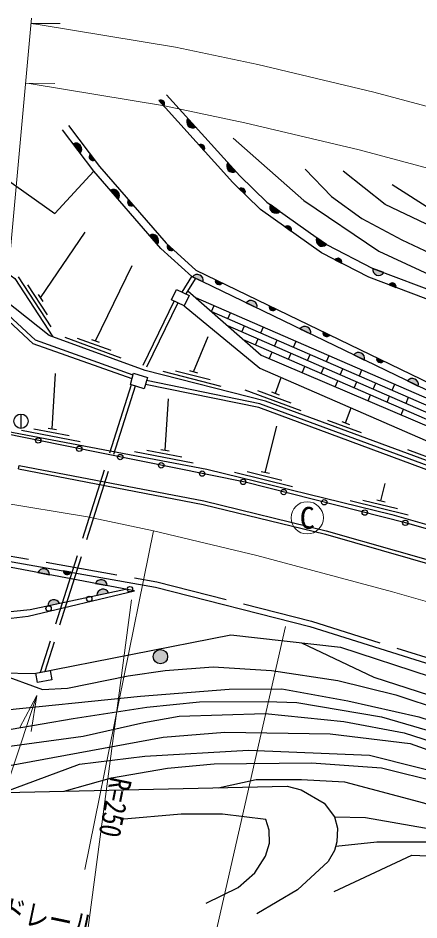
# Model space of a CAD drawing. Units: millimetres, scale not verified. Extents: x 40000 to 680000, y 20000 to 380000.
# Drawn here: x 496053 to 529617, y 259712 to 335201 of the extents above; entities that cross this region are included whole.
import ezdxf
from ezdxf.enums import TextEntityAlignment as Align

# ---------------------------------------------------------------- set-up
doc = ezdxf.new("R2010")
doc.units = ezdxf.units.MM
doc.header["$LTSCALE"] = 1000
doc.linetypes.add('CHAIN', pattern=[18.5, 12, -1.5, 3.5, -1.5])
doc.linetypes.add('DASHED', pattern=[7.5, 6, -1.5])
for name, color, linetype, lineweight in [('M-BGD', 7, 'Continuous', 25), ('M-BMK', 2, 'CHAIN', 13), ('M-STR-HTXT', 7, 'Continuous', 13)]:
    doc.layers.add(name, color=color, linetype=linetype, lineweight=lineweight)
doc.styles.add('ＭＳ ゴシック', font='')
doc.styles.get('ＭＳ ゴシック').set_extended_font_data('MS Gothic')

# ---------------------------------------------------------------- blocks, each defined once
blk = doc.blocks.new('open_arrow')
at = {"color": 0, "linetype": 'Continuous', "lineweight": -2}
blk.add_lwpolyline([(7.5, 1.25), (0, 0), (7.5, -1.25)], dxfattribs=at)

msp = doc.modelspace()

# ---------------------------------------------------------------- hatches: boundary and pattern name
at = {"layer": 'M-BGD'}
for points in [[(507841, 328289), (508260, 327825, 0.84072)], [(510934, 326067, -0.82183), (510270, 326802)], [(500659, 324682, -0.82183), (501257, 323891)], [(511192, 324579), (511612, 324115, 0.84072)], [(502087, 323818), (502464, 323319, -0.84072)], [(514286, 322356, -0.82183), (513622, 323092)], [(503787, 320784, -0.82183), (504437, 320037)], [(515028, 320466), (514579, 320903, -0.84072)], [(505709, 319516), (505298, 319989, 0.84072)], [(517979, 319007, -0.82183), (517172, 319581)], [(507068, 317012, -0.82183), (507718, 316264)], [(518919, 317349), (518409, 317712, -0.84072)], [(521867, 316240, -0.82183), (521060, 316815)], [(509056, 315808), (508594, 316230, 0.84072)], [(522578, 314969), (523135, 314683, 0.84072)], [(526675, 313897, -0.82183), (525748, 314247)], [(510653, 313540, -0.82183), (511545, 313109)], [(513145, 313022), (512581, 313294, 0.84072)], [(527109, 312872), (527694, 312651, 0.84072)], [(515154, 311364, -0.82183), (516046, 310932)], [(517646, 310845), (517083, 311117, 0.84072)], [(519655, 309187, -0.82183), (520547, 308756)], [(522148, 308668), (521584, 308941, 0.84072)], [(524157, 307010, -0.82183), (525049, 306579)], [(526649, 306492), (526086, 306764, 0.84072)], [(528658, 304834, -0.82183), (529550, 304402)], [(497718, 288793, -0.82183), (498691, 288608)], [(499851, 288932), (500467, 288823, -0.84072)], [(502535, 287879, -0.82183), (503508, 287694)], [(502663, 286890, -0.82183), (503632, 287099)], [(498552, 286006, -0.82183), (499520, 286215)], [(507372, 281752, -1), (508572, 281752, -0.41421), (507972, 281152, -0.41421)]]:
    msp.add_hatch(color=256, dxfattribs=at).paths.add_polyline_path(points)

# ---------------------------------------------------------------- linework, layer by layer
for p, q in [((507841, 328289), (508260, 327825)), ((510934, 326067), (510270, 326802)), ((500659, 324682), (501257, 323891)), ((511192, 324579), (511612, 324115)), ((502464, 323319), (502087, 323818)), ((514286, 322356), (513622, 323092)), ((514579, 320903), (515028, 320466)), ((503787, 320784), (504437, 320037)), ((505709, 319516), (505298, 319989)), ((517979, 319007), (517172, 319581)), ((497924, 311770), (501682, 317289)), ((518409, 317712), (518919, 317349)), ((507068, 317012), (507718, 316264)), ((521867, 316240), (521060, 316815)), ((509056, 315808), (508594, 316230)), ((522578, 314969), (523135, 314683)), ((502527, 308187), (505604, 314482)), ((526675, 313897), (525748, 314247)), ((496054, 313534), (498790, 309349)), ((509800, 312259), (510597, 313567)), ((510118, 312108), (510896, 313385)), ((510653, 313540), (511545, 313109)), ((513145, 313022), (512581, 313294)), ((496852, 312861), (498494, 310350)), ((527109, 312872), (527694, 312651)), ((497733, 312063), (498116, 311477)), ((512248, 310636), (512466, 311138)), ((515154, 311364), (516046, 310932)), ((517646, 310845), (517083, 311117)), ((513624, 310039), (513842, 310539)), ((514782, 308941), (514999, 309441)), ((516375, 308842), (516592, 309342)), ((519655, 309187), (520547, 308756)), ((522148, 308668), (521584, 308941)), ((499973, 308481), (504669, 306765)), ((501015, 308420), (503833, 307390)), ((502198, 308307), (502856, 308067)), ((510750, 305600), (511969, 308556)), ((515939, 307842), (516157, 308342)), ((517532, 307743), (517750, 308243)), ((519126, 307645), (519343, 308145)), ((517073, 306689), (517315, 307243)), ((518690, 306645), (518908, 307145)), ((520283, 306546), (520501, 307046)), ((521876, 306448), (522094, 306948)), ((524157, 307010), (525049, 306579)), ((526649, 306492), (526086, 306764)), ((519834, 305513), (520066, 306046)), ((521441, 305447), (521659, 305948)), ((523034, 305349), (523252, 305849)), ((524627, 305250), (524845, 305751)), ((498919, 300822), (499198, 305452)), ((508179, 305637), (513024, 304401)), ((509222, 305681), (512129, 304939)), ((510411, 305687), (511089, 305514)), ((517597, 303790), (518089, 305127)), ((522594, 304338), (522816, 304849)), ((524192, 304250), (524409, 304750)), ((525785, 304152), (526002, 304652)), ((527378, 304053), (527596, 304553)), ((528658, 304834), (529550, 304402)), ((515044, 304090), (519737, 302364)), ((516086, 304027), (518902, 302991)), ((517269, 303911), (517926, 303670)), ((525354, 303163), (525567, 303652)), ((526942, 303053), (527160, 303553)), ((508358, 299035), (508637, 303330)), ((528536, 302955), (528753, 303455)), ((496300, 302057), (496300, 300857)), ((523479, 301308), (523945, 302576)), ((528115, 301987), (528318, 302454)), ((521968, 301544), (524783, 300509)), ((523151, 301429), (523808, 301187)), ((496351, 300698), (501264, 299768)), ((497389, 300806), (500337, 300248)), ((498575, 300887), (499263, 300757)), ((516752, 297177), (517707, 301052)), ((506828, 299019), (509776, 298461)), ((508014, 299100), (508702, 298970)), ((528662, 299082), (531478, 298047)), ((505790, 298911), (510703, 297980)), ((496102, 297466), (496158, 297761)), ((514181, 297193), (519036, 295997)), ((515224, 297245), (518137, 296527)), ((516413, 297261), (517092, 297094)), ((526436, 294791), (526794, 296248)), ((523865, 294807), (528719, 293611)), ((524907, 294859), (527820, 294141)), ((526096, 294875), (526775, 294708)), ((497718, 288793), (498691, 288608)), ((500467, 288823), (499851, 288932)), ((502535, 287879), (503508, 287694)), ((502663, 286890), (503632, 287099)), ((498552, 286006), (499520, 286215))]:
    msp.add_line(p, q, dxfattribs=at)
at = {"layer": 'M-BGD', "linetype": 'DASHED'}
for p, q in [((509122, 311525), (506131, 305347)), ((509434, 311377), (506467, 305249)), ((505523, 304499), (497906, 280430)), ((505854, 304402), (498292, 280505))]:
    msp.add_line(p, q, dxfattribs=at)
for points in [[(482743, 330438), (499140, 318851), (502396, 322383)], [(483437, 291972), (491022, 290951), (507664, 288011), (520607, 284713), (538654, 279036), (549993, 275381), (565041, 270342)]]:
    msp.add_lwpolyline(points, dxfattribs=at)
at = {"layer": 'M-BGD'}
for points in [[(419555, 311134), (427196, 317054), (449418, 328460), (453762, 329251), (461685, 328231), (466294, 327439), (472259, 323748), (490852, 316975), (495779, 313407), (498968, 308529)], [(508489, 328774), (514609, 321999), (516877, 319791), (521867, 316240), (525748, 314247), (531541, 312059), (539106, 309053), (549624, 304755), (567432, 296389)], [(567089, 295659), (549300, 304017), (538805, 308305), (531250, 311308), (525420, 313509), (521447, 315550), (516359, 319170), (514028, 321440), (507891, 328234)], [(500276, 326214), (502876, 322773), (508464, 316349), (510947, 314085), (556345, 292132)], [(552374, 288857), (536092, 296030), (516779, 303132), (506689, 305708), (498661, 308641), (492941, 313143), (486620, 316700), (474595, 318927), (471001, 321563), (461855, 324692), (454307, 325577), (446027, 323771)], [(569616, 285028), (510597, 313567), (508021, 315916), (502396, 322383), (499783, 325842)], [(505691, 305324), (497509, 308241), (492546, 312806), (486382, 316228), (474294, 318088), (471880, 319926), (466725, 322031), (455582, 324645), (446753, 323321), (427074, 316082), (421607, 312089), (413796, 305535)], [(514076, 325158), (519975, 319920), (526250, 315686), (533907, 312141), (540095, 310149), (543938, 309299), (550767, 308323), (555901, 308401), (561046, 308573), (563661, 307739), (568623, 305438), (573410, 302793), (574812, 301703)], [(505594, 304992), (497327, 307940), (492343, 312524), (486268, 315896), (474155, 317760), (471707, 319624), (466620, 321701), (455567, 324294), (446839, 322985), (427239, 315775), (421820, 311817), (413729, 305029)], [(520095, 322549), (522288, 320260), (524838, 318433), (528188, 316626), (531039, 315311), (535876, 313675), (542331, 311821), (547850, 310797), (552293, 310180), (557878, 310098), (560897, 309732), (564479, 308481), (567001, 307252), (571143, 304589), (575016, 302358)], [(575364, 303476), (568773, 307323), (563701, 310209), (561341, 311178), (559221, 311657), (557508, 311909), (550890, 312024), (545013, 312959), (541968, 313730), (535740, 315743), (531891, 317178), (526787, 319607), (523261, 322398)], [(527387, 321257), (530844, 319057), (534529, 317769), (540180, 316281), (545300, 315238), (548719, 314632), (553399, 314110), (560036, 313181), (563118, 312333), (565460, 311233), (569358, 308984), (575813, 304919)], [(510279, 312373), (516395, 306977), (536502, 298416), (568604, 281779)], [(510913, 311814), (534135, 301707), (569408, 284360)], [(474354, 311499), (491134, 303637), (494029, 300832), (511862, 297456), (527343, 293641), (540237, 289967), (568226, 280565)], [(509971, 311121), (516299, 305908), (537054, 296863), (553917, 288271)], [(512244, 310640), (533905, 301212), (569244, 283833)], [(513575, 309466), (533676, 300717), (569080, 283306)], [(514905, 308292), (533447, 300222), (568916, 282779)], [(556733, 286216), (535028, 295632), (516214, 302590), (506723, 304519)], [(556853, 286540), (535157, 295952), (516309, 302923), (506820, 304852)], [(567416, 280602), (542792, 288874), (528483, 292950), (515055, 296348), (494314, 300534)], [(496102, 297466), (511550, 294492), (521785, 291999), (533547, 288639)], [(496158, 297761), (511614, 294785), (521862, 292289), (533629, 288927)], [(483583, 291497), (490952, 290504), (507569, 287569), (520483, 284278), (538517, 278606), (549852, 274952), (564897, 269913)], [(505814, 287257), (491183, 290033), (483459, 291247)], [(471868, 283140), (497066, 285687), (505045, 287403)], [(494981, 285188), (495003, 284923), (496895, 285137), (505814, 287257)], [(467754, 276386), (494644, 280387), (497414, 280333), (513854, 283567), (523047, 282542), (530559, 280096), (532805, 279159), (546014, 273817)], [(519785, 282906), (525825, 280034), (532313, 277931), (536539, 276755), (540285, 275248), (544317, 273601), (548345, 271751), (552585, 269733), (558596, 266229), (563066, 264003)], [(494407, 280352), (498090, 278995), (500197, 279117), (505280, 280135), (508362, 280605), (512380, 280901), (517270, 280596), (522821, 279751), (527680, 278558), (531550, 277276), (536918, 275028), (544959, 271316), (556304, 265906), (562723, 262902)], [(484921, 278940), (488433, 277485), (490599, 277184), (493697, 277149), (506298, 278449), (513739, 279033), (518131, 279049), (523671, 278049), (529600, 276704), (534608, 275102), (539564, 272978), (543273, 271305), (551392, 267399), (556639, 264515), (562259, 261412)], [(475545, 277545), (480838, 276011), (484490, 275593), (490813, 275303), (495473, 275683), (500670, 276573), (506823, 277519), (511256, 277973), (516881, 277991), (519406, 277901), (526474, 276720), (532315, 275011), (538875, 272740), (544537, 270158), (550410, 266856), (561973, 260496)], [(467754, 276386), (475458, 274722), (480884, 273256), (486246, 271398), (488720, 270250), (518574, 270897), (519756, 270611), (521694, 269481), (522555, 268332), (522797, 267385), (522752, 266241), (522548, 265521), (522011, 264601), (519453, 262238), (516056, 260227)], [(475921, 274597), (483433, 274000), (488442, 273794), (492658, 273887), (501497, 275105), (506594, 276248), (509555, 276772), (516745, 276980), (523323, 276324), (528374, 275384), (533153, 273848), (538219, 271896), (545866, 268505), (548427, 267231), (552461, 264698), (555870, 262773), (561672, 259528)], [(486246, 271398), (495018, 272574), (508209, 275010), (513355, 275435), (522181, 275280), (528888, 274468), (533014, 273015), (540224, 269885), (547012, 266867), (561397, 258645)], [(494806, 270382), (501212, 272748), (506666, 273410), (515346, 273935), (525482, 273506), (533788, 271400), (541852, 268109), (547374, 265339), (554625, 261555), (561059, 257560)], [(499927, 270493), (503874, 271603), (508565, 272427), (512471, 272780), (520627, 272877), (526476, 272446), (531411, 271206), (536534, 269381), (542036, 266982), (545629, 265255), (552116, 261776), (560726, 256493)], [(512806, 270772), (515980, 271475), (519771, 271475), (523372, 271267), (529997, 269506), (542124, 265398), (546918, 263251), (550956, 261093), (554214, 259147), (557043, 256926), (560086, 254438)], [(511791, 261131), (514476, 262437), (515872, 263652), (516766, 265043), (517118, 266132), (517082, 267222), (516784, 268114), (513160, 268557), (509701, 268566), (504616, 268125)], [(522555, 268332), (525136, 268292), (533898, 266744), (541871, 264273), (546659, 262150), (551578, 259342), (555939, 256607), (559751, 253362)], [(522650, 265881), (526102, 266244), (530251, 266244), (535093, 265411), (541884, 263538), (545746, 261893), (549713, 259935), (553478, 257399), (556664, 254814), (559458, 252422)], [(522506, 262090), (529012, 265131), (533617, 264941), (541293, 262804), (549532, 258876), (554359, 255256), (559070, 251178)]]:
    msp.add_lwpolyline(points, dxfattribs=at)
for points in [[(509322, 312487), (510382, 311982), (509971, 311121), (508912, 311626)], [(505732, 305464), (506899, 305123), (506623, 304178), (505456, 304519)], [(497534, 280356), (498741, 280594), (498894, 279814), (497688, 279577)]]:
    msp.add_lwpolyline(points, close=True, dxfattribs=at)
for centre, radius in [((496300, 301457), 600), ((497745, 299841), 225), ((501176, 299149), 225), ((504607, 298456), 225), ((508038, 297764), 225), ((511468, 297072), 225), ((514899, 296379), 225), ((518294, 295528), 225), ((521687, 294670), 225), ((525080, 293811), 225), ((528473, 292952), 225), ((505424, 287395), 225), ((502019, 286586), 225), ((498614, 285776), 225), ((507972, 281752), 600)]:
    msp.add_circle(centre, radius, dxfattribs=at)
for centre, radius, start, end in [((508010, 328021), 318, 321.98312, 122.20086), ((510675, 326500), 505, 143.26289, 300.92109), ((500880, 324227), 505, 318.24899, 115.90718), ((511361, 324310), 318, 321.98312, 122.20086), ((502319, 323601), 318, 136.96922, 297.18695), ((514026, 322790), 505, 143.26289, 300.92109), ((504038, 320346), 505, 322.1863, 119.84449), ((514766, 320646), 318, 325.66351, 125.88124), ((505545, 319788), 318, 140.90653, 301.12427), ((517632, 319374), 505, 155.73626, 313.39446), ((507320, 316574), 505, 322.1863, 119.84449), ((518633, 317486), 318, 334.45649, 134.67423), ((521520, 316607), 505, 155.73626, 313.39446), ((508862, 316060), 318, 147.52823, 307.74596), ((522832, 314778), 318, 342.70536, 142.92309), ((526246, 314164), 505, 170.48244, 328.14063), ((511056, 313236), 505, 345.36464, 143.02283), ((512887, 313207), 318, 164.08487, 324.3026), ((527382, 312710), 318, 349.20267, 149.4204), ((515558, 311060), 505, 345.36464, 143.02283), ((517388, 311030), 318, 164.08487, 324.3026), ((520059, 308883), 505, 345.36464, 143.02283), ((521890, 308854), 318, 164.08487, 324.3026), ((524560, 306707), 505, 345.36464, 143.02283), ((526391, 306677), 318, 164.08487, 324.3026), ((529062, 304530), 505, 345.36464, 143.02283), ((498186, 288605), 505, 0.42614, 158.08433), ((500169, 288931), 318, 179.87318, 340.09091), ((503003, 287691), 505, 0.42614, 158.08433), ((503168, 286899), 505, 23.30602, 180.96421), ((499056, 286015), 505, 23.30602, 180.96421)]:
    msp.add_arc(centre, radius, start, end, dxfattribs=at)
at = {"layer": 'M-BMK'}
msp.add_lwpolyline([(390559, 291706), (404563, 294002), (410940, 294979), (418699, 295803), (425672, 296510), (432429, 297068), (441564, 297487), (450146, 297707), (456619, 297689), (461620, 297605), (469114, 297248), (478928, 296591), (486422, 295817), (491837, 295093), (501875, 293442), (507392, 292283), (516040, 290225), (527414, 287180), (532439, 285727), (540204, 283153), (566313, 274425)], dxfattribs=at)
at = {"layer": 'M-STR-HTXT'}
for p, q in [((494159, 302127), (497176, 335201)), ((497134, 334740), (499589, 334734)), ((496680, 329757), (499134, 329724)), ((501645, 263923), (507392, 292283)), ((505555, 286494), (501675, 257196)), ((518451, 284270), (511706, 254621))]:
    msp.add_line(p, q, dxfattribs=at)
for points in [[(497134, 334740), (497733, 334660), (509236, 332769), (516137, 331319), (525845, 329008), (538141, 325717), (544291, 323939), (552838, 321105), (575264, 313608)], [(496680, 329757), (496996, 329714), (508316, 327853), (515044, 326440), (524619, 324160), (536800, 320900), (542810, 319162), (551259, 316361), (573854, 308808)], [(497617, 278497), (486706, 245722), (450644, 245722)]]:
    msp.add_lwpolyline(points, dxfattribs=at)
msp.add_circle((520262, 293368), 1350, dxfattribs=at)

# ---------------------------------------------------------------- block references
at = {"layer": 'M-STR-HTXT', "xscale": 400, "yscale": 400, "rotation": 251.6}
msp.add_blockref('open_arrow', (497617, 278497), dxfattribs=at)

# ---------------------------------------------------------------- texts
at = {"layer": 'M-STR-HTXT', "style": 'ＭＳ ゴシック'}
msp.add_text('C', height=1833, dxfattribs=at).set_placement((520262, 293368), align=Align.MIDDLE_CENTER)
at = {"layer": 'M-STR-HTXT', "style": 'ＭＳ ゴシック', "width": 0.8}
for s, rotation, p in [('R=250', 258.544, (502758, 269417)), ('ガードレール', 348.135, (496372, 258834))]:
    msp.add_text(s, height=1833, rotation=rotation, dxfattribs=at).set_placement(p, align=Align.BOTTOM_CENTER)

doc.saveas('drawing.dxf')
